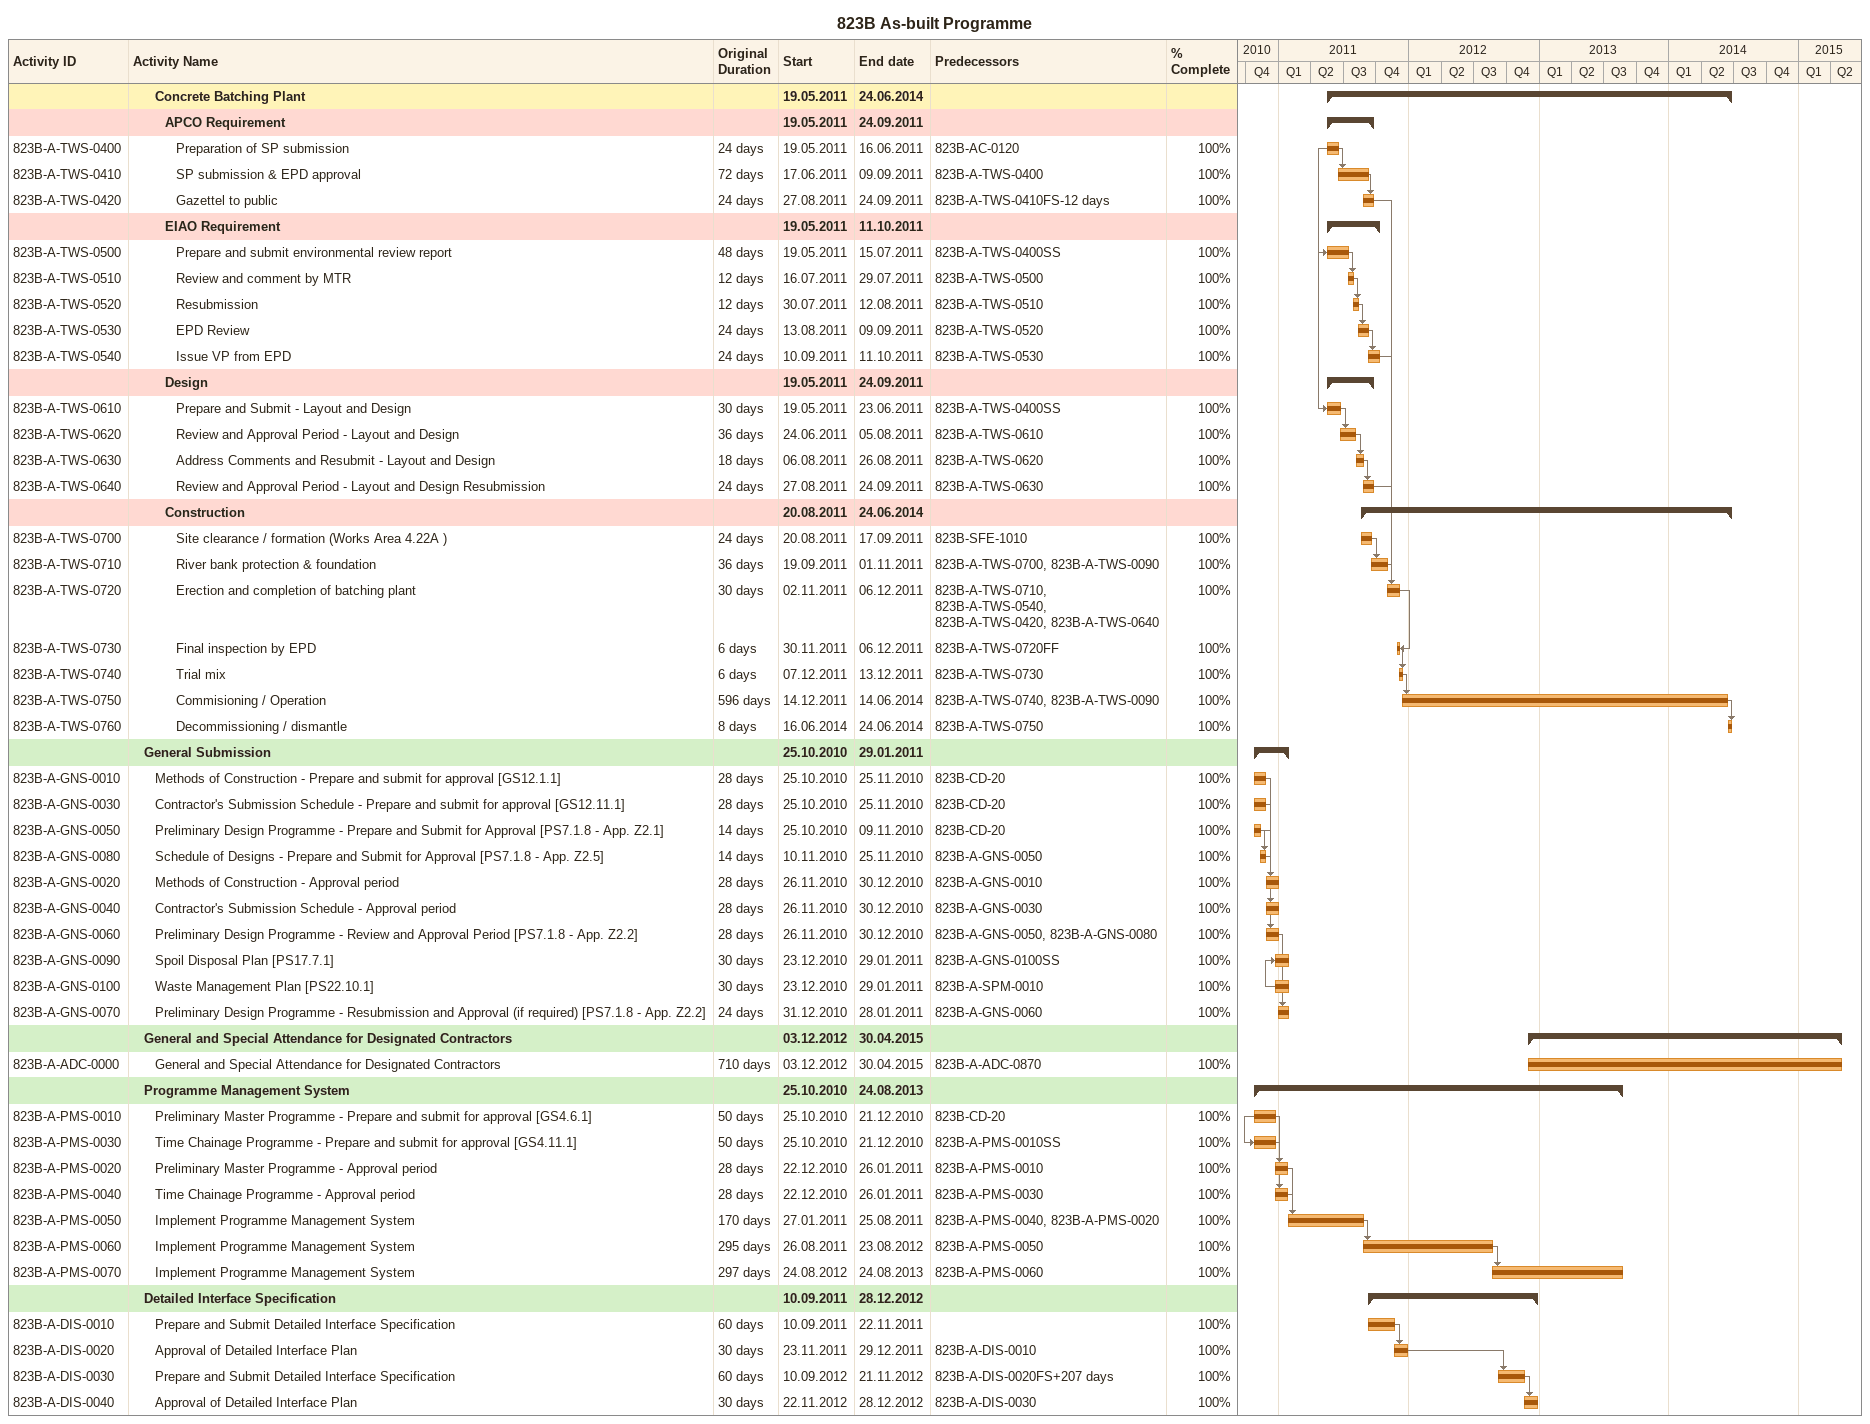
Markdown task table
823B As-built Programme

| ID | Level | Task | Original duration | Start | Finish | Predecessors | % complete |
|---|---|---|---|---|---|---|---|
|  | 3 | **Concrete Batching Plant** |  | 2011-05-19 | 2014-06-24 |  |  |
|  | 4 | **APCO Requirement** |  | 2011-05-19 | 2011-09-24 |  |  |
| 823B-A-TWS-0400 | 5 | Preparation of SP submission | 24d | 2011-05-19 | 2011-06-16 | 823B-AC-0120 | 100 |
| 823B-A-TWS-0410 | 5 | SP submission & EPD approval | 72d | 2011-06-17 | 2011-09-09 | 823B-A-TWS-0400 | 100 |
| 823B-A-TWS-0420 | 5 | Gazettel to public | 24d | 2011-08-27 | 2011-09-24 | 823B-A-TWS-0410FS-12d | 100 |
|  | 4 | **EIAO Requirement** |  | 2011-05-19 | 2011-10-11 |  |  |
| 823B-A-TWS-0500 | 5 | Prepare and submit environmental review report | 48d | 2011-05-19 | 2011-07-15 | 823B-A-TWS-0400SS | 100 |
| 823B-A-TWS-0510 | 5 | Review and comment by MTR | 12d | 2011-07-16 | 2011-07-29 | 823B-A-TWS-0500 | 100 |
| 823B-A-TWS-0520 | 5 | Resubmission | 12d | 2011-07-30 | 2011-08-12 | 823B-A-TWS-0510 | 100 |
| 823B-A-TWS-0530 | 5 | EPD Review | 24d | 2011-08-13 | 2011-09-09 | 823B-A-TWS-0520 | 100 |
| 823B-A-TWS-0540 | 5 | Issue VP from EPD | 24d | 2011-09-10 | 2011-10-11 | 823B-A-TWS-0530 | 100 |
|  | 4 | **Design** |  | 2011-05-19 | 2011-09-24 |  |  |
| 823B-A-TWS-0610 | 5 | Prepare and Submit - Layout and Design | 30d | 2011-05-19 | 2011-06-23 | 823B-A-TWS-0400SS | 100 |
| 823B-A-TWS-0620 | 5 | Review and Approval Period - Layout and Design | 36d | 2011-06-24 | 2011-08-05 | 823B-A-TWS-0610 | 100 |
| 823B-A-TWS-0630 | 5 | Address Comments and Resubmit - Layout and Design | 18d | 2011-08-06 | 2011-08-26 | 823B-A-TWS-0620 | 100 |
| 823B-A-TWS-0640 | 5 | Review and Approval Period - Layout and Design Resubmission | 24d | 2011-08-27 | 2011-09-24 | 823B-A-TWS-0630 | 100 |
|  | 4 | **Construction** |  | 2011-08-20 | 2014-06-24 |  |  |
| 823B-A-TWS-0700 | 5 | Site clearance / formation (Works Area 4.22A ) | 24d | 2011-08-20 | 2011-09-17 | 823B-SFE-1010 | 100 |
| 823B-A-TWS-0710 | 5 | River bank protection & foundation | 36d | 2011-09-19 | 2011-11-01 | 823B-A-TWS-0700, 823B-A-TWS-0090 | 100 |
| 823B-A-TWS-0720 | 5 | Erection and completion of batching plant | 30d | 2011-11-02 | 2011-12-06 | 823B-A-TWS-0710, 823B-A-TWS-0540, 823B-A-TWS-0420, 823B-A-TWS-0640 | 100 |
| 823B-A-TWS-0730 | 5 | Final inspection by EPD | 6d | 2011-11-30 | 2011-12-06 | 823B-A-TWS-0720FF | 100 |
| 823B-A-TWS-0740 | 5 | Trial mix | 6d | 2011-12-07 | 2011-12-13 | 823B-A-TWS-0730 | 100 |
| 823B-A-TWS-0750 | 5 | Commisioning / Operation | 596d | 2011-12-14 | 2014-06-14 | 823B-A-TWS-0740, 823B-A-TWS-0090 | 100 |
| 823B-A-TWS-0760 | 5 | Decommissioning / dismantle | 8d | 2014-06-16 | 2014-06-24 | 823B-A-TWS-0750 | 100 |
|  | 2 | **General Submission** |  | 2010-10-25 | 2011-01-29 |  |  |
| 823B-A-GNS-0010 | 3 | Methods of Construction - Prepare and submit for approval [GS12.1.1] | 28d | 2010-10-25 | 2010-11-25 | 823B-CD-20 | 100 |
| 823B-A-GNS-0030 | 3 | Contractor's Submission Schedule - Prepare and submit for approval [GS12.11.1] | 28d | 2010-10-25 | 2010-11-25 | 823B-CD-20 | 100 |
| 823B-A-GNS-0050 | 3 | Preliminary Design Programme - Prepare and Submit for Approval [PS7.1.8 - App. Z2.1] | 14d | 2010-10-25 | 2010-11-09 | 823B-CD-20 | 100 |
| 823B-A-GNS-0080 | 3 | Schedule of Designs - Prepare and Submit for Approval [PS7.1.8 - App. Z2.5] | 14d | 2010-11-10 | 2010-11-25 | 823B-A-GNS-0050 | 100 |
| 823B-A-GNS-0020 | 3 | Methods of Construction - Approval period | 28d | 2010-11-26 | 2010-12-30 | 823B-A-GNS-0010 | 100 |
| 823B-A-GNS-0040 | 3 | Contractor's Submission Schedule - Approval period | 28d | 2010-11-26 | 2010-12-30 | 823B-A-GNS-0030 | 100 |
| 823B-A-GNS-0060 | 3 | Preliminary Design Programme - Review and Approval Period [PS7.1.8 - App. Z2.2] | 28d | 2010-11-26 | 2010-12-30 | 823B-A-GNS-0050, 823B-A-GNS-0080 | 100 |
| 823B-A-GNS-0090 | 3 | Spoil Disposal Plan [PS17.7.1] | 30d | 2010-12-23 | 2011-01-29 | 823B-A-GNS-0100SS | 100 |
| 823B-A-GNS-0100 | 3 | Waste Management Plan [PS22.10.1] | 30d | 2010-12-23 | 2011-01-29 | 823B-A-SPM-0010 | 100 |
| 823B-A-GNS-0070 | 3 | Preliminary Design Programme - Resubmission and Approval (if required) [PS7.1.8 - App. Z2.2] | 24d | 2010-12-31 | 2011-01-28 | 823B-A-GNS-0060 | 100 |
|  | 2 | **General and Special Attendance for Designated Contractors** |  | 2012-12-03 | 2015-04-30 |  |  |
| 823B-A-ADC-0000 | 3 | General and Special Attendance for Designated Contractors | 710d | 2012-12-03 | 2015-04-30 | 823B-A-ADC-0870 | 100 |
|  | 2 | **Programme Management System** |  | 2010-10-25 | 2013-08-24 |  |  |
| 823B-A-PMS-0010 | 3 | Preliminary Master Programme - Prepare and submit for approval [GS4.6.1] | 50d | 2010-10-25 | 2010-12-21 | 823B-CD-20 | 100 |
| 823B-A-PMS-0030 | 3 | Time Chainage Programme - Prepare and submit for approval [GS4.11.1] | 50d | 2010-10-25 | 2010-12-21 | 823B-A-PMS-0010SS | 100 |
| 823B-A-PMS-0020 | 3 | Preliminary Master Programme - Approval period | 28d | 2010-12-22 | 2011-01-26 | 823B-A-PMS-0010 | 100 |
| 823B-A-PMS-0040 | 3 | Time Chainage Programme - Approval period | 28d | 2010-12-22 | 2011-01-26 | 823B-A-PMS-0030 | 100 |
| 823B-A-PMS-0050 | 3 | Implement Programme Management System | 170d | 2011-01-27 | 2011-08-25 | 823B-A-PMS-0040, 823B-A-PMS-0020 | 100 |
| 823B-A-PMS-0060 | 3 | Implement Programme Management System | 295d | 2011-08-26 | 2012-08-23 | 823B-A-PMS-0050 | 100 |
| 823B-A-PMS-0070 | 3 | Implement Programme Management System | 297d | 2012-08-24 | 2013-08-24 | 823B-A-PMS-0060 | 100 |
|  | 2 | **Detailed Interface Specification** |  | 2011-09-10 | 2012-12-28 |  |  |
| 823B-A-DIS-0010 | 3 | Prepare and Submit Detailed Interface Specification | 60d | 2011-09-10 | 2011-11-22 |  | 100 |
| 823B-A-DIS-0020 | 3 | Approval of Detailed Interface Plan | 30d | 2011-11-23 | 2011-12-29 | 823B-A-DIS-0010 | 100 |
| 823B-A-DIS-0030 | 3 | Prepare and Submit Detailed Interface Specification | 60d | 2012-09-10 | 2012-11-21 | 823B-A-DIS-0020FS+207d | 100 |
| 823B-A-DIS-0040 | 3 | Approval of Detailed Interface Plan | 30d | 2012-11-22 | 2012-12-28 | 823B-A-DIS-0030 | 100 |
